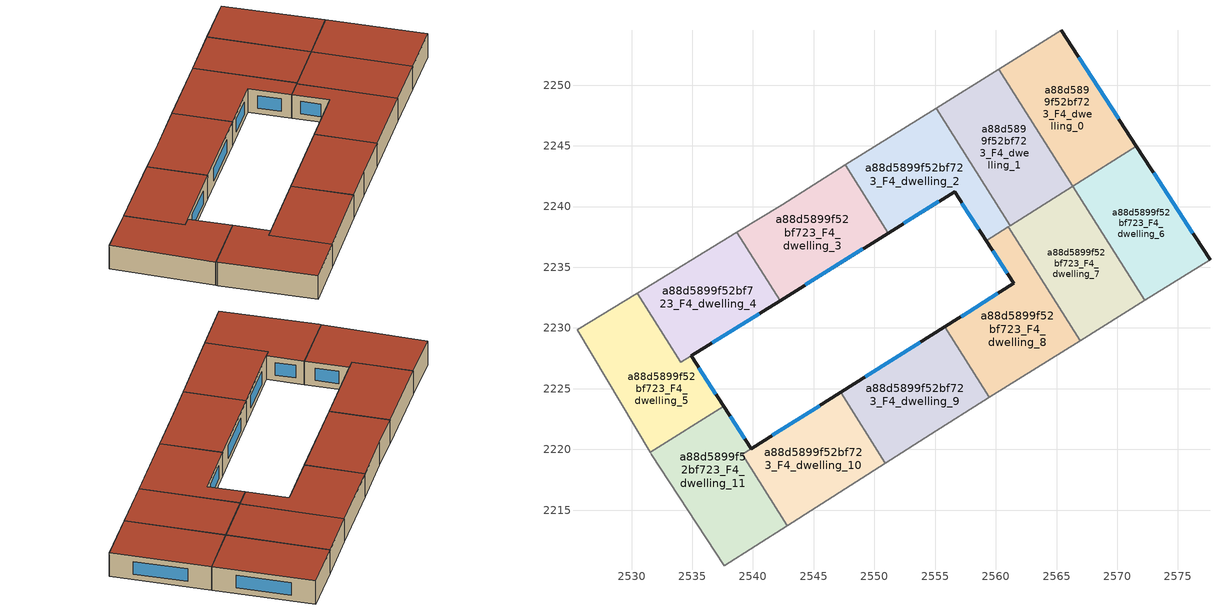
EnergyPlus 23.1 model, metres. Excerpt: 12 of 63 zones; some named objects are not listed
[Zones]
a88d5899f52bf723_F4_dwelling_0
 floor to a88d5899f52bf723_F3_dwelling_0 (EU_floor_Construction): 2565.38,2254.52 2571.57,2244.97 2566.33,2241.67 2560.26,2251.32 z12
 wall outside (EU_wall_Construction): 2571.57,2244.97 2565.38,2254.52 z12:15
 wall to a88d5899f52bf723_F4_dwelling_1 (EU_wall_Construction): 2560.26,2251.32 2566.33,2241.67 z12:15
 wall adiabatic (EU_wall_Construction): 2565.38,2254.52 2560.26,2251.32 z12:15
 wall to a88d5899f52bf723_F4_dwelling_6 (EU_wall_Construction): 2566.34,2241.68 2571.57,2244.97 z12:15
 window (EU_Window_Construction): 2570.12,2247.21 2566.83,2252.28 z12.7:14.3
 roof outside (EU_roof_Construction): 2571.57,2244.97 2565.38,2254.52 2560.26,2251.32 2566.33,2241.67 z15
a88d5899f52bf723_F4_dwelling_1
 floor to a88d5899f52bf723_F3_dwelling_1 (EU_floor_Construction): 2560.26,2251.32 2566.33,2241.67 2561.17,2238.42 2555.08,2248.09 z12
 wall to a88d5899f52bf723_F4_dwelling_2 (EU_wall_Construction): 2555.08,2248.09 2561.17,2238.42 z12:15
 wall adiabatic (EU_wall_Construction): 2560.26,2251.32 2555.08,2248.09 z12:15
 wall to a88d5899f52bf723_F4_dwelling_7 (EU_wall_Construction): 2561.17,2238.42 2566.33,2241.67 z12:15
 roof outside (EU_roof_Construction): 2566.33,2241.67 2560.26,2251.32 2555.08,2248.09 2561.17,2238.42 z15
a88d5899f52bf723_F4_dwelling_10
 floor to a88d5899f52bf723_F3_dwelling_10 (EU_floor_Construction): 2547.22,2224.71 2550.89,2218.88 2542.82,2213.73 2539.12,2219.6 z12
 wall outside (EU_wall_Construction): 2547.22,2224.71 2539.84,2220.06 z12:15
 wall adiabatic (EU_wall_Construction): 2542.82,2213.73 2550.89,2218.88 z12:15
 wall to a88d5899f52bf723_F4_dwelling_9 (EU_wall_Construction): 2550.89,2218.88 2547.22,2224.71 z12:15
 wall to a88d5899f52bf723_F4_dwelling_11 (EU_wall_Construction): 2539.12,2219.6 2542.82,2213.73 / 2539.84,2220.06 2539.12,2219.61 z12:15
 window (EU_Window_Construction): 2545.49,2223.61 2541.57,2221.15 z12.7:14.3
 roof outside (EU_roof_Construction): 2550.89,2218.88 2547.22,2224.71 2539.12,2219.61 2542.82,2213.73 z15
a88d5899f52bf723_F4_dwelling_11
 floor to a88d5899f52bf723_F3_dwelling_11 (EU_floor_Construction): 2539.84,2220.06 2539.12,2219.61 2542.82,2213.73 2537.62,2210.42 2531.62,2219.59 2531.53,2219.75 2537.58,2223.57 z12
 wall outside (EU_wall_Construction): 2539.84,2220.06 2537.58,2223.57 z12:15
 wall adiabatic (EU_wall_Construction): 2531.53,2219.75 2531.62,2219.59 2537.62,2210.42 2542.82,2213.73 z12:15
 wall to a88d5899f52bf723_F4_dwelling_5 (EU_wall_Construction): 2537.58,2223.57 2531.53,2219.75 z12:15
 window (EU_Window_Construction): 2539.31,2220.88 2538.11,2222.74 z12.7:14.3
 roof outside (EU_roof_Construction): 2542.82,2213.73 2539.12,2219.61 2539.84,2220.06 2537.58,2223.57 2531.53,2219.75 2531.62,2219.59 2537.62,2210.42 z15
a88d5899f52bf723_F4_dwelling_2
 floor to a88d5899f52bf723_F3_dwelling_2 (EU_floor_Construction): 2555.08,2248.09 2561.17,2238.42 2559.21,2237.19 2556.6,2241.22 2551.14,2237.82 2547.61,2243.43 z12
 wall outside (EU_wall_Construction): 2551.14,2237.82 2556.6,2241.22 2559.21,2237.19 z12:15
 wall to a88d5899f52bf723_F4_dwelling_3 (EU_wall_Construction): 2547.61,2243.43 2551.14,2237.82 z12:15
 wall adiabatic (EU_wall_Construction): 2555.08,2248.09 2547.61,2243.43 z12:15
 wall to a88d5899f52bf723_F4_dwelling_8 (EU_wall_Construction): 2559.21,2237.19 2561.03,2238.34 z12:15
 wall to a88d5899f52bf723_F4_dwelling_7 (EU_wall_Construction): 2561.03,2238.34 2561.17,2238.42 z12:15
 window (EU_Window_Construction): 2557.21,2240.27 2558.6,2238.13 / 2552.42,2238.61 2555.32,2240.42 z12.7:14.3
 roof outside (EU_roof_Construction): 2561.17,2238.42 2555.08,2248.09 2547.61,2243.43 2551.14,2237.82 2556.6,2241.22 2559.21,2237.19 z15
a88d5899f52bf723_F4_dwelling_3
 floor to a88d5899f52bf723_F3_dwelling_3 (EU_floor_Construction): 2547.61,2243.43 2551.14,2237.82 2542.23,2232.26 2538.68,2237.9 2542.39,2240.17 z12
 wall outside (EU_wall_Construction): 2542.23,2232.26 2551.14,2237.82 z12:15
 wall to a88d5899f52bf723_F4_dwelling_4 (EU_wall_Construction): 2538.68,2237.9 2542.23,2232.26 z12:15
 wall adiabatic (EU_wall_Construction): 2547.61,2243.43 2542.39,2240.17 2538.68,2237.9 z12:15
 window (EU_Window_Construction): 2544.33,2233.56 2549.05,2236.51 z12.7:14.3
 roof outside (EU_roof_Construction): 2551.14,2237.82 2547.61,2243.43 2542.39,2240.17 2538.68,2237.9 2542.23,2232.26 z15
a88d5899f52bf723_F4_dwelling_4
 floor to a88d5899f52bf723_F3_dwelling_4 (EU_floor_Construction): 2538.68,2237.9 2542.23,2232.26 2534.06,2227.17 2530.47,2232.87 z12
 wall outside (EU_wall_Construction): 2534.92,2227.7 2542.23,2232.26 z12:15
 wall adiabatic (EU_wall_Construction): 2538.68,2237.9 2530.47,2232.87 z12:15
 wall to a88d5899f52bf723_F4_dwelling_5 (EU_wall_Construction): 2534.06,2227.16 2534.92,2227.7 / 2530.47,2232.87 2534.06,2227.17 z12:15
 window (EU_Window_Construction): 2536.64,2228.77 2540.52,2231.19 z12.7:14.3
 roof outside (EU_roof_Construction): 2542.23,2232.26 2538.68,2237.9 2530.47,2232.87 2534.06,2227.17 z15
a88d5899f52bf723_F4_dwelling_5
 floor to a88d5899f52bf723_F3_dwelling_5 (EU_floor_Construction): 2534.92,2227.7 2537.58,2223.57 2531.53,2219.75 2525.51,2229.84 2530.47,2232.87 2534.06,2227.16 z12
 wall outside (EU_wall_Construction): 2537.58,2223.57 2534.92,2227.7 z12:15
 wall adiabatic (EU_wall_Construction): 2530.47,2232.87 2525.51,2229.84 2531.53,2219.75 z12:15
 window (EU_Window_Construction): 2536.95,2224.54 2535.54,2226.73 z12.7:14.3
 roof outside (EU_roof_Construction): 2537.58,2223.57 2534.92,2227.7 2534.06,2227.16 2530.47,2232.87 2525.51,2229.84 2531.53,2219.75 z15
a88d5899f52bf723_F4_dwelling_6
 floor to a88d5899f52bf723_F3_dwelling_6 (EU_floor_Construction): 2571.57,2244.97 2577.64,2235.62 2572.27,2232.26 2566.34,2241.68 z12
 wall outside (EU_wall_Construction): 2577.64,2235.62 2571.57,2244.97 z12:15
 wall to a88d5899f52bf723_F4_dwelling_7 (EU_wall_Construction): 2566.34,2241.68 2572.27,2232.26 z12:15
 wall adiabatic (EU_wall_Construction): 2572.27,2232.26 2577.64,2235.62 z12:15
 window (EU_Window_Construction): 2576.21,2237.81 2573,2242.77 z12.7:14.3
 roof outside (EU_roof_Construction): 2577.64,2235.62 2571.57,2244.97 2566.34,2241.68 2572.27,2232.26 z15
a88d5899f52bf723_F4_dwelling_7
 floor to a88d5899f52bf723_F3_dwelling_7 (EU_floor_Construction): 2566.34,2241.68 2572.27,2232.26 2566.95,2228.95 2561.03,2238.34 z12
 wall to a88d5899f52bf723_F4_dwelling_8 (EU_wall_Construction): 2561.03,2238.34 2566.95,2228.95 z12:15
 wall adiabatic (EU_wall_Construction): 2566.95,2228.95 2572.27,2232.26 z12:15
 roof outside (EU_roof_Construction): 2572.27,2232.26 2566.34,2241.68 2561.03,2238.34 2566.95,2228.95 z15
a88d5899f52bf723_F4_dwelling_8
 floor to a88d5899f52bf723_F3_dwelling_8 (EU_floor_Construction): 2561.03,2238.34 2566.95,2228.95 2559.47,2224.28 2555.81,2230.11 2561.48,2233.68 2559.21,2237.19 z12
 wall outside (EU_wall_Construction): 2559.21,2237.19 2561.48,2233.68 2555.81,2230.11 z12:15
 wall adiabatic (EU_wall_Construction): 2559.47,2224.28 2566.95,2228.95 z12:15
 wall to a88d5899f52bf723_F4_dwelling_9 (EU_wall_Construction): 2555.81,2230.11 2559.47,2224.28 z12:15
 window (EU_Window_Construction): 2560.15,2232.84 2557.14,2230.95 / 2559.74,2236.36 2560.95,2234.5 z12.7:14.3
 roof outside (EU_roof_Construction): 2566.95,2228.95 2561.03,2238.34 2559.21,2237.19 2561.48,2233.68 2555.81,2230.11 2559.47,2224.28 z15
a88d5899f52bf723_F4_dwelling_9
 floor to a88d5899f52bf723_F3_dwelling_9 (EU_floor_Construction): 2555.81,2230.11 2559.47,2224.28 2554.63,2221.26 2550.89,2218.88 2547.22,2224.71 z12
 wall outside (EU_wall_Construction): 2555.81,2230.11 2547.22,2224.71 z12:15
 wall adiabatic (EU_wall_Construction): 2550.89,2218.88 2554.63,2221.26 2559.47,2224.28 z12:15
 window (EU_Window_Construction): 2553.79,2228.84 2549.24,2225.97 z12.7:14.3
 roof outside (EU_roof_Construction): 2554.63,2221.26 2559.47,2224.28 2555.81,2230.11 2547.22,2224.71 2550.89,2218.88 z15
[Building]
EU S2 Campaign: North Axis=0; Terrain=City; Solar Distribution=FullExterior
[Site:Location]
Budapest.Ferenc.Liszt.Intl.AP: Latitude=47.437; Longitude=19.256; Time Zone=1; Elevation=185
[SizingPeriod:WeatherFileDays]
AnnualSizingPeriod: Begin Month=1; Begin Day of Month=1; End Month=12; End Day of Month=31; Day of Week for Start Day=Monday; Use Weather File Daylight Saving Period=No; Use Weather File Rain and Snow Indicators=No
[MATERIAL]
EU_InternalMass_Material: Roughness=MediumRough; Thickness=0.1; Conductivity=1; Density=1800; Specific Heat=900; Thermal Absorptance=0.9; Solar Absorptance=0.7; Visible Absorptance=0.7
[MATERIAL:NOMASS] Roughness=MediumRough; Thermal Absorptance=0.9; Solar Absorptance=0.7; Visible Absorptance=0.7
Name | Thermal Resistance
EU_wall_NoMass | 0.832559
EU_roof_NoMass | 1.39638
EU_floor_NoMass | 0.872794
[WINDOWMATERIAL:SIMPLEGLAZINGSYSTEM]
EU_Window_SimpleGlazing: UFactor=2.79869; Solar Heat Gain Coefficient=0.75; Visible Transmittance=0.75
[CONSTRUCTION]
EU_wall_Construction: EU_wall_NoMass
EU_roof_Construction: EU_roof_NoMass
EU_floor_Construction: EU_floor_NoMass
EU_Window_Construction: EU_Window_SimpleGlazing
EU_InternalMass_Construction: EU_InternalMass_Material
[ZONE] Type=1; Multiplier=1; Ceiling Height=autocalculate; Floor Area=autocalculate; Part of Total Floor Area=Yes
Name | Volume
a88d5899f52bf723_F4_dwelling_0 | 209.009
a88d5899f52bf723_F4_dwelling_1 | 209.02
a88d5899f52bf723_F4_dwelling_10 | 198.58
a88d5899f52bf723_F4_dwelling_11 | 219.388
a88d5899f52bf723_F4_dwelling_2 | 209.017
a88d5899f52bf723_F4_dwelling_3; a88d5899f52bf723_F4_dwelling_9 | 209.024
a88d5899f52bf723_F4_dwelling_4 | 193.706
a88d5899f52bf723_F4_dwelling_5 | 224.271
a88d5899f52bf723_F4_dwelling_6 | 209.019
a88d5899f52bf723_F4_dwelling_7 | 209.002
a88d5899f52bf723_F4_dwelling_8 | 209.015
[INTERNALMASS] Construction=EU_InternalMass_Construction
Name | Zone or ZoneList | Surface Area
a88d5899f52bf723_F4_dwelling_0_EU_InternalMass | a88d5899f52bf723_F4_dwelling_0 | 69.6697
a88d5899f52bf723_F4_dwelling_1_EU_InternalMass | a88d5899f52bf723_F4_dwelling_1 | 69.6734
a88d5899f52bf723_F4_dwelling_2_EU_InternalMass | a88d5899f52bf723_F4_dwelling_2 | 69.6721
a88d5899f52bf723_F4_dwelling_3_EU_InternalMass | a88d5899f52bf723_F4_dwelling_3 | 69.6747
a88d5899f52bf723_F4_dwelling_4_EU_InternalMass | a88d5899f52bf723_F4_dwelling_4 | 64.5925
a88d5899f52bf723_F4_dwelling_5_EU_InternalMass | a88d5899f52bf723_F4_dwelling_5 | 74.757
a88d5899f52bf723_F4_dwelling_6_EU_InternalMass | a88d5899f52bf723_F4_dwelling_6 | 69.673
a88d5899f52bf723_F4_dwelling_7_EU_InternalMass | a88d5899f52bf723_F4_dwelling_7 | 69.6672
a88d5899f52bf723_F4_dwelling_8_EU_InternalMass | a88d5899f52bf723_F4_dwelling_8 | 69.6716
a88d5899f52bf723_F4_dwelling_9_EU_InternalMass | a88d5899f52bf723_F4_dwelling_9 | 69.6745
a88d5899f52bf723_F4_dwelling_10_EU_InternalMass | a88d5899f52bf723_F4_dwelling_10 | 66.2164
a88d5899f52bf723_F4_dwelling_11_EU_InternalMass | a88d5899f52bf723_F4_dwelling_11 | 73.1286
[OTHEREQUIPMENT] Fuel Type=Electricity; Design Level Calculation Method=Watts/Area; Power per Zone Floor Area=1; Fraction Latent=0; Fraction Radiant=0; Fraction Lost=0; Carbon Dioxide Generation Rate=0; EndUse Subcategory=EU_Step8_InternalGains
Name | Zone or ZoneList or Space or SpaceList | Schedule
EU_Step8_InternalGain_a88d5899f52bf723_F4_dwelling_0_f000 | a88d5899f52bf723_F4_dwelling_0 | EU_Step8_GainSchedule_a88d5899f52bf723_F4_dwelling_0_f000
EU_Step8_InternalGain_a88d5899f52bf723_F4_dwelling_1_f000 | a88d5899f52bf723_F4_dwelling_1 | EU_Step8_GainSchedule_a88d5899f52bf723_F4_dwelling_1_f000
EU_Step8_InternalGain_a88d5899f52bf723_F4_dwelling_2_f000 | a88d5899f52bf723_F4_dwelling_2 | EU_Step8_GainSchedule_a88d5899f52bf723_F4_dwelling_2_f000
EU_Step8_InternalGain_a88d5899f52bf723_F4_dwelling_3_f000 | a88d5899f52bf723_F4_dwelling_3 | EU_Step8_GainSchedule_a88d5899f52bf723_F4_dwelling_3_f000
EU_Step8_InternalGain_a88d5899f52bf723_F4_dwelling_4_f000 | a88d5899f52bf723_F4_dwelling_4 | EU_Step8_GainSchedule_a88d5899f52bf723_F4_dwelling_4_f000
EU_Step8_InternalGain_a88d5899f52bf723_F4_dwelling_5_f000 | a88d5899f52bf723_F4_dwelling_5 | EU_Step8_GainSchedule_a88d5899f52bf723_F4_dwelling_5_f000
EU_Step8_InternalGain_a88d5899f52bf723_F4_dwelling_6_f000 | a88d5899f52bf723_F4_dwelling_6 | EU_Step8_GainSchedule_a88d5899f52bf723_F4_dwelling_6_f000
EU_Step8_InternalGain_a88d5899f52bf723_F4_dwelling_7_f000 | a88d5899f52bf723_F4_dwelling_7 | EU_Step8_GainSchedule_a88d5899f52bf723_F4_dwelling_7_f000
EU_Step8_InternalGain_a88d5899f52bf723_F4_dwelling_8_f000 | a88d5899f52bf723_F4_dwelling_8 | EU_Step8_GainSchedule_a88d5899f52bf723_F4_dwelling_8_f000
EU_Step8_InternalGain_a88d5899f52bf723_F4_dwelling_9_f000 | a88d5899f52bf723_F4_dwelling_9 | EU_Step8_GainSchedule_a88d5899f52bf723_F4_dwelling_9_f000
EU_Step8_InternalGain_a88d5899f52bf723_F4_dwelling_10_f000 | a88d5899f52bf723_F4_dwelling_10 | EU_Step8_GainSchedule_a88d5899f52bf723_F4_dwelling_10_f000
EU_Step8_InternalGain_a88d5899f52bf723_F4_dwelling_11_f000 | a88d5899f52bf723_F4_dwelling_11 | EU_Step8_GainSchedule_a88d5899f52bf723_F4_dwelling_11_f000
[ZONEVENTILATION:DESIGNFLOWRATE] Schedule=EU_AlwaysOn; Design Flow Rate Calculation Method=AirChanges/Hour; Air Changes per Hour=0.475469; Ventilation Type=Natural; Fan Pressure Rise=0; Fan Total Efficiency=1; Constant Term Coefficient=1; Temperature Term Coefficient=0; Velocity Term Coefficient=0; Velocity Squared Term Coefficient=0; Minimum Indoor Temperature=-100; Maximum Indoor Temperature=100; Delta Temperature=-100; Minimum Outdoor Temperature=-100; Maximum Outdoor Temperature=100; Maximum Wind Speed=40
Name | Zone or ZoneList or Space or SpaceList
EU_ConstantAir_a88d5899f52bf723_F4_dwelling_0 | a88d5899f52bf723_F4_dwelling_0
EU_ConstantAir_a88d5899f52bf723_F4_dwelling_1 | a88d5899f52bf723_F4_dwelling_1
EU_ConstantAir_a88d5899f52bf723_F4_dwelling_2 | a88d5899f52bf723_F4_dwelling_2
EU_ConstantAir_a88d5899f52bf723_F4_dwelling_3 | a88d5899f52bf723_F4_dwelling_3
EU_ConstantAir_a88d5899f52bf723_F4_dwelling_4 | a88d5899f52bf723_F4_dwelling_4
EU_ConstantAir_a88d5899f52bf723_F4_dwelling_5 | a88d5899f52bf723_F4_dwelling_5
EU_ConstantAir_a88d5899f52bf723_F4_dwelling_6 | a88d5899f52bf723_F4_dwelling_6
EU_ConstantAir_a88d5899f52bf723_F4_dwelling_7 | a88d5899f52bf723_F4_dwelling_7
EU_ConstantAir_a88d5899f52bf723_F4_dwelling_8 | a88d5899f52bf723_F4_dwelling_8
EU_ConstantAir_a88d5899f52bf723_F4_dwelling_9 | a88d5899f52bf723_F4_dwelling_9
EU_ConstantAir_a88d5899f52bf723_F4_dwelling_10 | a88d5899f52bf723_F4_dwelling_10
EU_ConstantAir_a88d5899f52bf723_F4_dwelling_11 | a88d5899f52bf723_F4_dwelling_11
[HVACTEMPLATE:ZONE:IDEALLOADSAIRSYSTEM] System Availability Schedule=EU_AlwaysOn; Maximum Heating Supply Air Temperature=50; Minimum Cooling Supply Air Temperature=13; Maximum Heating Supply Air Humidity Ratio=0.0156; Minimum Cooling Supply Air Humidity Ratio=0.0077; Heating Limit=NoLimit; Cooling Limit=NoLimit; Heating Availability Schedule=EU_AlwaysOn; Cooling Availability Schedule=EU_CoolingOff; Dehumidification Control Type=ConstantSensibleHeatRatio; Cooling Sensible Heat Ratio=0.7; Dehumidification Setpoint=60; Humidification Control Type=None; Humidification Setpoint=30; Outdoor Air Method=None; Outdoor Air Flow Rate per Person=0.00944; Outdoor Air Flow Rate per Zone Floor Area=0; Outdoor Air Flow Rate per Zone=0; Demand Controlled Ventilation Type=None; Outdoor Air Economizer Type=NoEconomizer; Heat Recovery Type=None; Sensible Heat Recovery Effectiveness=0.7; Latent Heat Recovery Effectiveness=0.65
Name | Template Thermostat
a88d5899f52bf723_F4_dwelling_0 | EU_HeatOnly_a88d5899f52bf723_F4_dwelling_0
a88d5899f52bf723_F4_dwelling_1 | EU_HeatOnly_a88d5899f52bf723_F4_dwelling_1
a88d5899f52bf723_F4_dwelling_2 | EU_HeatOnly_a88d5899f52bf723_F4_dwelling_2
a88d5899f52bf723_F4_dwelling_3 | EU_HeatOnly_a88d5899f52bf723_F4_dwelling_3
a88d5899f52bf723_F4_dwelling_4 | EU_HeatOnly_a88d5899f52bf723_F4_dwelling_4
a88d5899f52bf723_F4_dwelling_5 | EU_HeatOnly_a88d5899f52bf723_F4_dwelling_5
a88d5899f52bf723_F4_dwelling_6 | EU_HeatOnly_a88d5899f52bf723_F4_dwelling_6
a88d5899f52bf723_F4_dwelling_7 | EU_HeatOnly_a88d5899f52bf723_F4_dwelling_7
a88d5899f52bf723_F4_dwelling_8 | EU_HeatOnly_a88d5899f52bf723_F4_dwelling_8
a88d5899f52bf723_F4_dwelling_9 | EU_HeatOnly_a88d5899f52bf723_F4_dwelling_9
a88d5899f52bf723_F4_dwelling_10 | EU_HeatOnly_a88d5899f52bf723_F4_dwelling_10
a88d5899f52bf723_F4_dwelling_11 | EU_HeatOnly_a88d5899f52bf723_F4_dwelling_11
[SIZING:ZONE] Zone Cooling Design Supply Air Temperature Input Method=SupplyAirTemperature; Zone Cooling Design Supply Air Temperature=13; Zone Heating Design Supply Air Temperature Input Method=SupplyAirTemperature; Zone Heating Design Supply Air Temperature=50; Zone Cooling Design Supply Air Humidity Ratio=0.008; Zone Heating Design Supply Air Humidity Ratio=0.008; Cooling Design Air Flow Method=DesignDay; Cooling Design Air Flow Rate=0; Cooling Minimum Air Flow per Zone Floor Area=0.000762; Cooling Minimum Air Flow=0; Cooling Minimum Air Flow Fraction=0.2; Heating Design Air Flow Method=DesignDay; Heating Design Air Flow Rate=0; Heating Maximum Air Flow per Zone Floor Area=0.002032; Heating Maximum Air Flow=0.141576; Heating Maximum Air Flow Fraction=0.3; Account for Dedicated Outdoor Air System=No; Dedicated Outdoor Air System Control Strategy=NeutralSupplyAir; Dedicated Outdoor Air Low Setpoint Temperature for Design=autosize; Dedicated Outdoor Air High Setpoint Temperature for Design=autosize; Zone Load Sizing Method=Sensible Load Only No Latent Load; Zone Latent Cooling Design Supply Air Humidity Ratio Input Method=HumidityRatioDifference; Zone Cooling Design Supply Air Humidity Ratio Difference=0.005; Zone Latent Heating Design Supply Air Humidity Ratio Input Method=HumidityRatioDifference; Zone Humidification Design Supply Air Humidity Ratio Difference=0.005
a88d5899f52bf723_F4_dwelling_0; a88d5899f52bf723_F4_dwelling_1; a88d5899f52bf723_F4_dwelling_2; a88d5899f52bf723_F4_dwelling_3; a88d5899f52bf723_F4_dwelling_4; a88d5899f52bf723_F4_dwelling_5; a88d5899f52bf723_F4_dwelling_6; a88d5899f52bf723_F4_dwelling_7; a88d5899f52bf723_F4_dwelling_8; a88d5899f52bf723_F4_dwelling_9; a88d5899f52bf723_F4_dwelling_10; a88d5899f52bf723_F4_dwelling_11
[SCHEDULE:CONSTANT]
Name | Hourly Value
EU_AlwaysOn | 1
EU_CoolingOff | 0
[SCHEDULE:FILE] Column Number=1; Rows to Skip at Top=0; Number of Hours of Data=8760; Column Separator=Comma; Interpolate to Timestep=No; Minutes per Item=60; Adjust Schedule for Daylight Savings=Yes
Name | File
EU_Step8_GainSchedule_a88d5899f52bf723_F4_dwelling_0_f000 | ../../schedules/a88d5899f52bf723/a88d5899f52bf723_F4_dwelling_0_f000_gain.csv
EU_Step8_GainSchedule_a88d5899f52bf723_F4_dwelling_1_f000 | ../../schedules/a88d5899f52bf723/a88d5899f52bf723_F4_dwelling_1_f000_gain.csv
EU_Step8_GainSchedule_a88d5899f52bf723_F4_dwelling_2_f000 | ../../schedules/a88d5899f52bf723/a88d5899f52bf723_F4_dwelling_2_f000_gain.csv
EU_Step8_GainSchedule_a88d5899f52bf723_F4_dwelling_3_f000 | ../../schedules/a88d5899f52bf723/a88d5899f52bf723_F4_dwelling_3_f000_gain.csv
EU_Step8_GainSchedule_a88d5899f52bf723_F4_dwelling_4_f000 | ../../schedules/a88d5899f52bf723/a88d5899f52bf723_F4_dwelling_4_f000_gain.csv
EU_Step8_GainSchedule_a88d5899f52bf723_F4_dwelling_5_f000 | ../../schedules/a88d5899f52bf723/a88d5899f52bf723_F4_dwelling_5_f000_gain.csv
EU_Step8_GainSchedule_a88d5899f52bf723_F4_dwelling_6_f000 | ../../schedules/a88d5899f52bf723/a88d5899f52bf723_F4_dwelling_6_f000_gain.csv
EU_Step8_GainSchedule_a88d5899f52bf723_F4_dwelling_7_f000 | ../../schedules/a88d5899f52bf723/a88d5899f52bf723_F4_dwelling_7_f000_gain.csv
EU_Step8_GainSchedule_a88d5899f52bf723_F4_dwelling_8_f000 | ../../schedules/a88d5899f52bf723/a88d5899f52bf723_F4_dwelling_8_f000_gain.csv
EU_Step8_GainSchedule_a88d5899f52bf723_F4_dwelling_9_f000 | ../../schedules/a88d5899f52bf723/a88d5899f52bf723_F4_dwelling_9_f000_gain.csv
EU_Step8_GainSchedule_a88d5899f52bf723_F4_dwelling_10_f000 | ../../schedules/a88d5899f52bf723/a88d5899f52bf723_F4_dwelling_10_f000_gain.csv
EU_Step8_GainSchedule_a88d5899f52bf723_F4_dwelling_11_f000 | ../../schedules/a88d5899f52bf723/a88d5899f52bf723_F4_dwelling_11_f000_gain.csv
